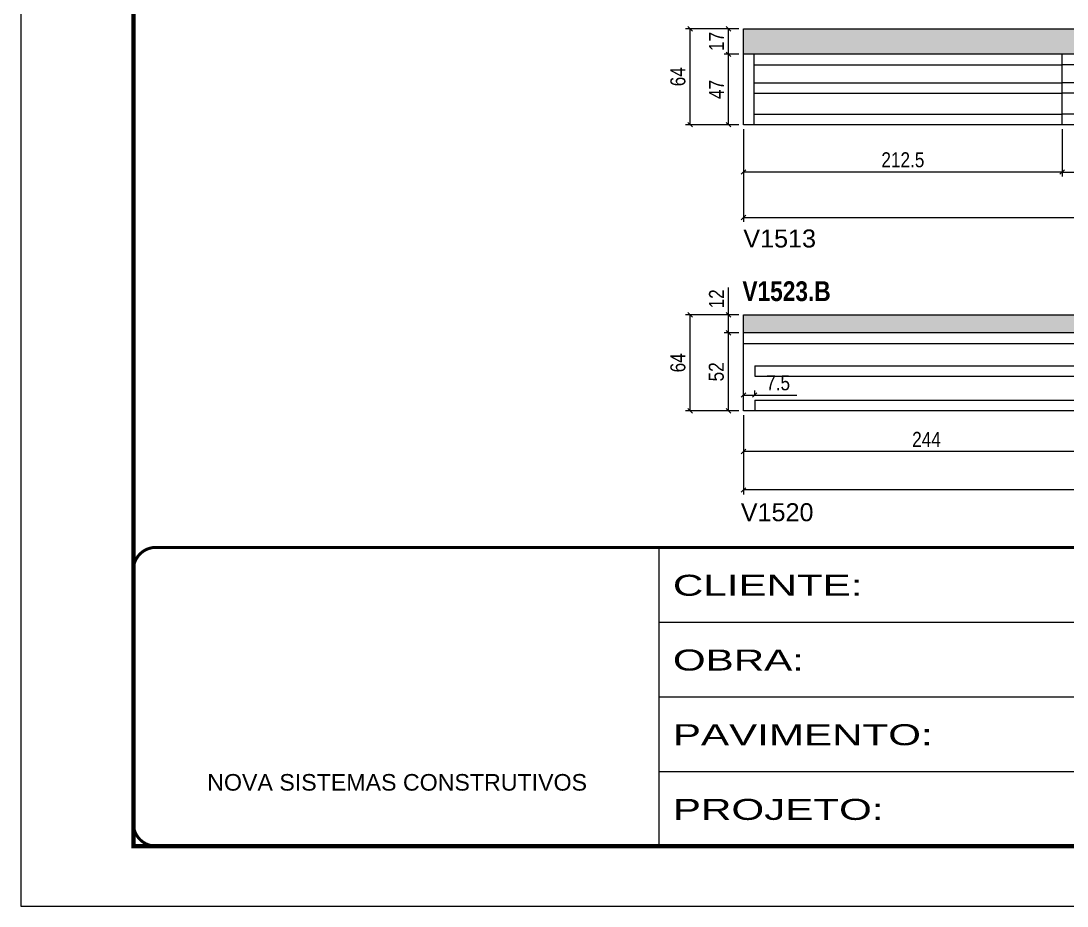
# Model space of a CAD drawing. Extents: x 3309 to 9563, y -2522 to 14608.
# Drawn here: x 6493 to 7190, y 8964 to 9554 of the extents above; entities that cross this region are included whole.
import ezdxf

# ---------------------------------------------------------------- set-up
doc = ezdxf.new("R2010")
doc.units = 0
doc.linetypes.add('CONTINUO', pattern=[0])
doc.linetypes.add('DASHED', pattern=[0.75, 0.5, -0.25])
for name, color, linetype in [('5', 5, 'Continuous'), ('COTA', 241, 'Continuous'), ('NOMENCLATURA', 7, 'Continuous'), ('Painéis', 200, 'Continuous'), ('SARR_2.2x7', 40, 'Continuous')]:
    doc.layers.add(name, color=color, linetype=linetype)
doc.layers.add('Folhas', color=255, linetype='Continuous', lineweight=9)
doc.layers.add('SARRAFO DE PRESSAO', color=251, linetype='DASHED', lineweight=9)
doc.styles.add('ARIAL', font='arial.ttf')
doc.styles.add('COTA TECNICA', font='techl___.ttf', dxfattribs={"height": 10})
doc.styles.get("Standard").update_dxf_attribs({"font": 'arial.ttf'})
doc.styles.add('TECNICA', font='techb___.ttf', dxfattribs={"height": 10})
doc.styles.add('Tecnologia', font='')
doc.styles.get('Tecnologia').set_extended_font_data('Forgotten Futurist')
doc.dimstyles.new('PAINEL', dxfattribs={"dimtxt": 10, "dimasz": 3, "dimexe": 3, "dimexo": 3, "dimgap": 3, "dimtad": 1, "dimdec": 1, "dimzin": 12, "dimdsep": 46, "dimtxsty": 'COTA TECNICA', "dimblk1": 'OBLIQUE', "dimblk2": 'OBLIQUE', "dimsah": 1, "dimcen": 0.9, "dimclrd": 4, "dimclre": 4, "dimclrt": 240, "dimadec": 1, "dimazin": 3, "dimtfac": 1, "dimtdec": 1, "dimtmove": 0, "dimatfit": 3, "dimfxl": 1, "dimtolj": 1, "dimtzin": 12, "dimarcsym": 0})

# ---------------------------------------------------------------- blocks, each defined once
blk = doc.blocks.new('9999999999')
at = {"color": 30, "linetype": 'CONTINUO'}
for p, q in [((98564.56, 34230.21), (98564.56, 34429.45)), ((98564.56, 34379.64), (99583.98, 34379.64)), ((98564.56, 34329.83), (99487.98, 34329.83)), ((98564.56, 34280.02), (99487.98, 34280.02))]:
    blk.add_line(p, q, dxfattribs=at)
at = {"color": 30, "linetype": 'CONTINUO', "const_width": 2}
blk.add_lwpolyline([(99583.98, 34230.21), (99583.98, 34414.45, 0.414214), (99568.98, 34429.45), (98228.98, 34429.45, 0.414214), (98213.98, 34414.45), (98213.98, 34245.21, 0.414214), (98228.98, 34230.21), (99583.98, 34230.21)], format="xyb", dxfattribs=at)
at = {"layer": 'Folhas'}
blk.add_lwpolyline([(98138.98, 34190.21), (99623.98, 34190.21), (99623.98, 35240.21), (98138.98, 35240.21)], close=True, dxfattribs=at)
at = {"layer": 'Folhas', "color": 30, "const_width": 3}
blk.add_lwpolyline([(98213.98, 34230.21), (99583.98, 34230.21), (99583.98, 35200.21), (98213.98, 35200.21)], close=True, dxfattribs=at)
at = {"color": 7, "linetype": 'Continuous', "ltscale": 5, "style": 'ARIAL'}
blk.add_text('NOVA SISTEMAS CONSTRUTIVOS', height=11.0592, dxfattribs=at).set_placement((98263.19, 34267.21))
at = {"layer": 'Folhas', "color": 7, "style": 'Tecnologia', "width": 1.5}
for s, p in [('CLIENTE:', (98573.65, 34397.17)), ('OBRA:', (98573.65, 34347.31)), ('PAVIMENTO:', (98573.65, 34297.5)), ('PROJETO:', (98573.65, 34247.69))]:
    blk.add_text(s, height=14, dxfattribs=at).set_placement(p)
blk = doc.blocks.new('_Oblique')
at = {"color": 0, "linetype": 'ByBlock', "lineweight": -2}
blk.add_line((-0.5, -0.5), (0.5, 0.5), dxfattribs=at)
blk = doc.blocks.new('*D2076')
at = {"layer": 'COTA', "color": 4, "linetype": 'ByBlock', "lineweight": -2, "transparency": 16777216}
for p, q in [((6974.6, 9481.67), (6974.6, 9450.11)), ((7187.1, 9481.67), (7187.1, 9450.11)), ((7187.1, 9453.11), (6974.6, 9453.11))]:
    blk.add_line(p, q, dxfattribs=at)
at = {"layer": 'Defpoints', "color": 0, "linetype": 'ByBlock', "transparency": 16777216}
for p in [(6974.6, 9484.67), (7187.1, 9484.67), (6974.6, 9453.11)]:
    blk.add_point(p, dxfattribs=at)
at = {"layer": 'COTA', "color": 4, "linetype": 'ByBlock', "lineweight": -2, "transparency": 16777216, "xscale": 3, "yscale": 3, "zscale": 3, "rotation": 180}
blk.add_blockref('_Oblique', (6974.6, 9453.11), dxfattribs=at)
at = {"layer": 'COTA', "color": 4, "linetype": 'ByBlock', "lineweight": -2, "transparency": 16777216, "xscale": 3, "yscale": 3, "zscale": 3}
blk.add_blockref('_Oblique', (7187.1, 9453.11), dxfattribs=at)
at = {"layer": 'COTA', "color": 240, "linetype": 'ByBlock', "transparency": 16777216, "insert": (7080.85, 9461.22), "char_height": 10, "attachment_point": 5, "style": 'COTA TECNICA'}
blk.add_mtext('\\A1;212.5', dxfattribs=at)
blk = doc.blocks.new('*D2077')
at = {"layer": 'COTA', "color": 4, "lineweight": -2, "transparency": 16777216}
for p, q in [((7187.1, 9481.67), (7187.1, 9450.11)), ((7431.1, 9481.67), (7431.1, 9450.11)), ((7187.1, 9453.11), (7431.1, 9453.11))]:
    blk.add_line(p, q, dxfattribs=at)
at = {"layer": 'Defpoints', "color": 0, "transparency": 16777216}
for p in [(7187.1, 9484.67, 0), (7431.1, 9484.67, 0), (7431.1, 9453.11)]:
    blk.add_point(p, dxfattribs=at)
at = {"layer": 'COTA', "color": 4, "lineweight": -2, "transparency": 16777216, "xscale": 3, "yscale": 3, "zscale": 3, "rotation": 180}
blk.add_blockref('_Oblique', (7187.1, 9453.11), dxfattribs=at)
at = {"layer": 'COTA', "color": 4, "lineweight": -2, "transparency": 16777216, "xscale": 3, "yscale": 3, "zscale": 3}
blk.add_blockref('_Oblique', (7431.1, 9453.11), dxfattribs=at)
at = {"layer": 'COTA', "color": 240, "transparency": 16777216, "insert": (7309.1, 9461.19), "char_height": 10, "attachment_point": 5, "style": 'COTA TECNICA'}
blk.add_mtext('\\A1;244', dxfattribs=at)
blk = doc.blocks.new('*D2079')
at = {"layer": 'COTA', "color": 4, "lineweight": -2, "transparency": 16777216}
for p, q in [((6971.6, 9531.67), (6961.65, 9531.67)), ((6964.65, 9484.67), (6964.65, 9531.67)), ((6971.6, 9484.67), (6961.65, 9484.67))]:
    blk.add_line(p, q, dxfattribs=at)
at = {"layer": 'Defpoints', "color": 0, "transparency": 16777216}
for p in [(6964.65, 9531.67), (6974.6, 9531.67), (6974.6, 9484.67)]:
    blk.add_point(p, dxfattribs=at)
at = {"layer": 'COTA', "color": 4, "lineweight": -2, "transparency": 16777216, "xscale": 3, "yscale": 3, "zscale": 3}
for p, rotation in [((6964.65, 9531.67), 90), ((6964.65, 9484.67), 270)]:
    blk.add_blockref('_Oblique', p, dxfattribs=dict(at, rotation=rotation))
at = {"layer": 'COTA', "color": 240, "transparency": 16777216, "insert": (6956.58, 9508.17), "char_height": 10, "attachment_point": 5, "rotation": 90, "style": 'COTA TECNICA'}
blk.add_mtext('\\A1;47', dxfattribs=at)
blk = doc.blocks.new('*D2080')
at = {"layer": 'COTA', "color": 4, "lineweight": -2, "transparency": 16777216}
for p, q in [((6971.6, 9548.67), (6961.65, 9548.67)), ((6964.65, 9531.67), (6964.65, 9548.67)), ((6971.6, 9531.67), (6961.65, 9531.67))]:
    blk.add_line(p, q, dxfattribs=at)
at = {"layer": 'Defpoints', "color": 0, "transparency": 16777216}
for p in [(6964.65, 9548.67), (6974.6, 9548.67), (6974.6, 9531.67)]:
    blk.add_point(p, dxfattribs=at)
at = {"layer": 'COTA', "color": 4, "lineweight": -2, "transparency": 16777216, "xscale": 3, "yscale": 3, "zscale": 3}
for p, rotation in [((6964.65, 9548.67), 90), ((6964.65, 9531.67), 270)]:
    blk.add_blockref('_Oblique', p, dxfattribs=dict(at, rotation=rotation))
at = {"layer": 'COTA', "color": 240, "transparency": 16777216, "insert": (6956.58, 9540.17), "char_height": 10, "attachment_point": 5, "rotation": 90, "style": 'COTA TECNICA'}
blk.add_mtext('\\A1;17', dxfattribs=at)
blk = doc.blocks.new('*D2081')
at = {"layer": 'COTA', "color": 4, "lineweight": -2, "transparency": 16777216}
for p, q in [((6971.6, 9548.67), (6936.02, 9548.67)), ((6939.02, 9484.67), (6939.02, 9548.67)), ((6971.6, 9484.67), (6936.02, 9484.67))]:
    blk.add_line(p, q, dxfattribs=at)
at = {"layer": 'Defpoints', "color": 0, "transparency": 16777216}
for p in [(6939.02, 9548.67), (6974.6, 9548.67), (6974.6, 9484.67)]:
    blk.add_point(p, dxfattribs=at)
at = {"layer": 'COTA', "color": 4, "lineweight": -2, "transparency": 16777216, "xscale": 3, "yscale": 3, "zscale": 3}
for p, rotation in [((6939.02, 9548.67), 90), ((6939.02, 9484.67), 270)]:
    blk.add_blockref('_Oblique', p, dxfattribs=dict(at, rotation=rotation))
at = {"layer": 'COTA', "color": 240, "transparency": 16777216, "insert": (6930.92, 9516.67), "char_height": 10, "attachment_point": 5, "rotation": 90, "style": 'COTA TECNICA'}
blk.add_mtext('\\A1;64', dxfattribs=at)
blk = doc.blocks.new('*D2082')
at = {"layer": 'COTA', "color": 4, "lineweight": -2, "transparency": 16777216}
for p, q in [((6974.6, 9481.67), (6974.6, 9419.8)), ((7675.1, 9481.67), (7675.1, 9419.8)), ((6974.6, 9422.8), (7675.1, 9422.8))]:
    blk.add_line(p, q, dxfattribs=at)
at = {"layer": 'Defpoints', "color": 0, "transparency": 16777216}
for p in [(6974.6, 9484.67), (7675.1, 9484.67), (7675.1, 9422.8)]:
    blk.add_point(p, dxfattribs=at)
at = {"layer": 'COTA', "color": 4, "lineweight": -2, "transparency": 16777216, "xscale": 3, "yscale": 3, "zscale": 3, "rotation": 180}
blk.add_blockref('_Oblique', (6974.6, 9422.8), dxfattribs=at)
at = {"layer": 'COTA', "color": 4, "lineweight": -2, "transparency": 16777216, "xscale": 3, "yscale": 3, "zscale": 3}
blk.add_blockref('_Oblique', (7675.1, 9422.8), dxfattribs=at)
at = {"layer": 'COTA', "color": 240, "transparency": 16777216, "insert": (7324.85, 9430.91), "char_height": 10, "attachment_point": 5, "style": 'COTA TECNICA'}
blk.add_mtext('\\A1;700.5', dxfattribs=at)
blk = doc.blocks.new('*D2083')
at = {"layer": 'COTA', "color": 4, "linetype": 'ByBlock', "lineweight": -2, "transparency": 16777216}
for p, q in [((6974.6, 9290.87), (6974.6, 9263.75)), ((7218.6, 9290.87), (7218.6, 9263.75)), ((7218.6, 9266.75), (6974.6, 9266.75))]:
    blk.add_line(p, q, dxfattribs=at)
at = {"layer": 'Defpoints', "color": 0, "linetype": 'ByBlock', "transparency": 16777216}
for p in [(6974.6, 9293.87), (7218.6, 9293.87), (6974.6, 9266.75)]:
    blk.add_point(p, dxfattribs=at)
at = {"layer": 'COTA', "color": 4, "linetype": 'ByBlock', "lineweight": -2, "transparency": 16777216, "xscale": 3, "yscale": 3, "zscale": 3, "rotation": 180}
blk.add_blockref('_Oblique', (6974.6, 9266.75), dxfattribs=at)
at = {"layer": 'COTA', "color": 4, "linetype": 'ByBlock', "lineweight": -2, "transparency": 16777216, "xscale": 3, "yscale": 3, "zscale": 3}
blk.add_blockref('_Oblique', (7218.6, 9266.75), dxfattribs=at)
at = {"layer": 'COTA', "color": 240, "linetype": 'ByBlock', "transparency": 16777216, "insert": (7096.6, 9274.82), "char_height": 10, "attachment_point": 5, "style": 'COTA TECNICA'}
blk.add_mtext('\\A1;244', dxfattribs=at)
blk = doc.blocks.new('*D2086')
at = {"layer": 'COTA', "color": 4, "lineweight": -2, "transparency": 16777216}
for p, q in [((6974.6, 9290.87), (6974.6, 9238.09)), ((7580.6, 9290.87), (7580.6, 9238.09)), ((7580.6, 9241.09), (6974.6, 9241.09))]:
    blk.add_line(p, q, dxfattribs=at)
at = {"layer": 'Defpoints', "color": 0, "transparency": 16777216}
for p in [(6974.6, 9293.87, 0), (7580.6, 9293.87, 0), (6974.6, 9241.09)]:
    blk.add_point(p, dxfattribs=at)
at = {"layer": 'COTA', "color": 4, "lineweight": -2, "transparency": 16777216, "xscale": 3, "yscale": 3, "zscale": 3, "rotation": 180}
blk.add_blockref('_Oblique', (6974.6, 9241.09), dxfattribs=at)
at = {"layer": 'COTA', "color": 4, "lineweight": -2, "transparency": 16777216, "xscale": 3, "yscale": 3, "zscale": 3}
blk.add_blockref('_Oblique', (7580.6, 9241.09), dxfattribs=at)
at = {"layer": 'COTA', "color": 240, "transparency": 16777216, "insert": (7277.6, 9249.2), "char_height": 10, "attachment_point": 5, "style": 'COTA TECNICA'}
blk.add_mtext('\\A1;606', dxfattribs=at)
blk = doc.blocks.new('*D2087')
at = {"layer": 'COTA', "color": 4, "lineweight": -2, "transparency": 16777216}
for p, q in [((6971.6, 9345.87), (6961.65, 9345.87)), ((6964.65, 9293.87), (6964.65, 9345.87)), ((6971.6, 9293.87), (6961.65, 9293.87))]:
    blk.add_line(p, q, dxfattribs=at)
at = {"layer": 'Defpoints', "color": 0, "transparency": 16777216}
for p in [(6964.65, 9345.87), (6974.6, 9345.87), (6974.6, 9293.87)]:
    blk.add_point(p, dxfattribs=at)
at = {"layer": 'COTA', "color": 4, "lineweight": -2, "transparency": 16777216, "xscale": 3, "yscale": 3, "zscale": 3}
for p, rotation in [((6964.65, 9345.87), 90), ((6964.65, 9293.87), 270)]:
    blk.add_blockref('_Oblique', p, dxfattribs=dict(at, rotation=rotation))
at = {"layer": 'COTA', "color": 240, "transparency": 16777216, "insert": (6956.54, 9319.87), "char_height": 10, "attachment_point": 5, "rotation": 90, "style": 'COTA TECNICA'}
blk.add_mtext('\\A1;52', dxfattribs=at)
blk = doc.blocks.new('*D2088')
at = {"layer": 'COTA', "color": 4, "lineweight": -2, "transparency": 16777216}
for p, q in [((6964.65, 9357.87), (6964.65, 9376.19)), ((6971.6, 9357.87), (6961.65, 9357.87)), ((6964.65, 9345.87), (6964.65, 9357.87)), ((6971.6, 9345.87), (6961.65, 9345.87))]:
    blk.add_line(p, q, dxfattribs=at)
at = {"layer": 'Defpoints', "color": 0, "transparency": 16777216}
for p in [(6964.65, 9357.87), (6974.6, 9357.87), (6974.6, 9345.87)]:
    blk.add_point(p, dxfattribs=at)
at = {"layer": 'COTA', "color": 4, "lineweight": -2, "transparency": 16777216, "xscale": 3, "yscale": 3, "zscale": 3}
for p, rotation in [((6964.65, 9357.87), 90), ((6964.65, 9345.87), 270)]:
    blk.add_blockref('_Oblique', p, dxfattribs=dict(at, rotation=rotation))
at = {"layer": 'COTA', "color": 240, "transparency": 16777216, "insert": (6956.59, 9368.53), "char_height": 10, "attachment_point": 5, "rotation": 90, "style": 'COTA TECNICA'}
blk.add_mtext('\\A1;12', dxfattribs=at)
blk = doc.blocks.new('*D2089')
at = {"layer": 'COTA', "color": 4, "lineweight": -2, "transparency": 16777216}
for p, q in [((6971.6, 9357.87), (6936.02, 9357.87)), ((6939.02, 9293.87), (6939.02, 9357.87)), ((6971.6, 9293.87), (6936.02, 9293.87))]:
    blk.add_line(p, q, dxfattribs=at)
at = {"layer": 'Defpoints', "color": 0, "transparency": 16777216}
for p in [(6939.02, 9357.87), (6974.6, 9357.87), (6974.6, 9293.87)]:
    blk.add_point(p, dxfattribs=at)
at = {"layer": 'COTA', "color": 4, "lineweight": -2, "transparency": 16777216, "xscale": 3, "yscale": 3, "zscale": 3}
for p, rotation in [((6939.02, 9357.87), 90), ((6939.02, 9293.87), 270)]:
    blk.add_blockref('_Oblique', p, dxfattribs=dict(at, rotation=rotation))
at = {"layer": 'COTA', "color": 240, "transparency": 16777216, "insert": (6930.92, 9325.87), "char_height": 10, "attachment_point": 5, "rotation": 90, "style": 'COTA TECNICA'}
blk.add_mtext('\\A1;64', dxfattribs=at)
blk = doc.blocks.new('*D2090')
at = {"layer": 'COTA', "color": 4, "lineweight": -2, "transparency": 16777216}
for p, q in [((6974.6, 9296.87), (6974.6, 9307.38)), ((6974.6, 9304.38), (6982.1, 9304.38)), ((6982.1, 9303.87), (6982.1, 9307.38)), ((6982.1, 9304.38), (7010.26, 9304.38))]:
    blk.add_line(p, q, dxfattribs=at)
at = {"layer": 'Defpoints', "color": 0, "transparency": 16777216}
for p in [(6982.1, 9304.38), (6982.1, 9300.87), (6974.6, 9293.87)]:
    blk.add_point(p, dxfattribs=at)
at = {"layer": 'COTA', "color": 4, "lineweight": -2, "transparency": 16777216, "xscale": 3, "yscale": 3, "zscale": 3, "rotation": 180}
blk.add_blockref('_Oblique', (6974.6, 9304.38), dxfattribs=at)
at = {"layer": 'COTA', "color": 4, "lineweight": -2, "transparency": 16777216, "xscale": 3, "yscale": 3, "zscale": 3}
blk.add_blockref('_Oblique', (6982.1, 9304.38), dxfattribs=at)
at = {"layer": 'COTA', "color": 240, "transparency": 16777216, "insert": (6997.68, 9312.49), "char_height": 10, "attachment_point": 5, "style": 'COTA TECNICA'}
blk.add_mtext('\\A1;7.5', dxfattribs=at)

msp = doc.modelspace()

# ---------------------------------------------------------------- hatches: boundary and pattern name
at = {"layer": 'COTA'}
h = msp.add_hatch(dxfattribs=at)
h.set_pattern_fill('AR-CONC', color=256, scale=0.03)
h.set_pattern_definition([(50, (-62.5, -2248.043), (5.46554, -0.4781726), [0.5715, -6.2865]), (355, (-62.5, -2248.043), (-1.0573026, 5.7317054), [0.4572, -5.0292175]), (100.451445, (-62.0445, -2248.083), (4.4082374, 5.2535326), [0.4857003, -5.3427073]), (46.1842, (-62.5, -2246.519), (8.1323712, -1.2612698), [0.85725, -9.42975]), (96.63556, (-61.822, -2246.624), (7.122124, 7.4227837), [0.7285507, -8.014068]), (351.18415, (-62.5, -2246.519), (7.122124, 7.4227837), [0.685799, -7.543792]), (21, (-61.738, -2246.9), (4.5484317, -3.067956), [0.5715, -6.2865]), (326, (-61.738, -2246.9), (1.8540609, 5.525639), [0.4572, -5.0292]), (71.451445, (-61.359, -2247.1556), (6.4024926, 2.457683), [0.4857003, -5.3426981]), (37.5, (-62.5, -2248.043), (0.0926581, 2.53665117), [0, -4.96824, 0, -5.1054, 0, -5.04825]), (7.5, (-62.5, -2248.043), (2.0045899, 3.00541724), [0, -2.91084, 0, -4.85394, 0, -1.92405]), (327.5, (-64.1993, -2248.043), (4.06771786, -0.17186232), [0, -1.905, 0, -5.9436, 0, -7.8867]), (317.5, (-64.9613, -2248.043), (4.4438754, 0.7627947), [0, -2.4765, 0, -3.94716, 0, -5.6007])])
h.paths.add_polyline_path([(7675.1, 9531.67), (7675.1, 9548.67), (6974.6, 9548.67), (6974.6, 9531.67)])
h = msp.add_hatch(dxfattribs=at)
h.set_pattern_fill('AR-CONC', color=256, scale=0.03)
h.set_pattern_definition([(50, (0, -374.456), (5.46554, -0.4781726), [0.5715, -6.2865]), (355, (0, -374.456), (-1.0573026, 5.7317054), [0.4572, -5.0292175]), (100.451445, (0.4555, -374.496), (4.4082374, 5.2535326), [0.4857003, -5.3427073]), (46.1842, (0, -372.932), (8.1323712, -1.26127), [0.85725, -9.42975]), (96.63556, (0.678, -373.037), (7.122124, 7.4227837), [0.7285507, -8.014068]), (351.18415, (0, -372.932), (7.122124, 7.422784), [0.685799, -7.543792]), (21, (0.762, -373.313), (4.5484317, -3.067956), [0.5715, -6.2865]), (326, (0.762, -373.313), (1.8540609, 5.525639), [0.4572, -5.0292]), (71.451445, (1.141, -373.569), (6.4024926, 2.457683), [0.4857003, -5.3426981]), (37.5, (0, -374.4561), (0.0926581, 2.53665117), [0, -4.96824, 0, -5.1054, 0, -5.04825]), (7.5, (0, -374.4561), (2.0045899, 3.00541724), [0, -2.91084, 0, -4.85394, 0, -1.92405]), (327.5, (-1.6993, -374.4561), (4.06771786, -0.17186232), [0, -1.905, 0, -5.9436, 0, -7.8867]), (317.5, (-2.4613, -374.456), (4.4438754, 0.7627947), [0, -2.4765, 0, -3.94716, 0, -5.6007])])
h.paths.add_polyline_path([(6974.6, 9357.87), (6974.6, 9345.87), (7580.6, 9345.87), (7580.6, 9357.87)])

# ---------------------------------------------------------------- linework, layer by layer
for p, q in [((6974.6, 9531.67), (6974.6, 9548.67)), ((6974.6, 9548.67), (7675.1, 9548.67)), ((6974.6, 9345.87), (6974.6, 9357.87)), ((6974.6, 9357.87), (7580.6, 9357.87))]:
    msp.add_line(p, q, dxfattribs=at)
at = {"layer": 'Painéis', "linetype": 'ByBlock'}
for p, q in [((7675.1, 9531.67), (6974.6, 9531.67)), ((6974.6, 9484.67), (6974.6, 9531.67)), ((7187.1, 9484.67), (7187.1, 9531.67)), ((7675.1, 9484.67), (6974.6, 9484.67)), ((7580.6, 9345.87), (6974.6, 9345.87)), ((6974.6, 9293.87), (6974.6, 9345.87)), ((7580.6, 9293.87), (6974.6, 9293.87))]:
    msp.add_line(p, q, dxfattribs=at)
at = {"layer": 'SARR_2.2x7', "linetype": 'Continuous'}
for p, q in [((6981.6, 9531.67), (6981.6, 9484.67)), ((6981.6, 9524.67), (7187.1, 9524.67)), ((7431.1, 9524.67), (7187.1, 9524.67)), ((6981.6, 9512.69), (7187.1, 9512.69)), ((7431.1, 9512.69), (7187.1, 9512.69)), ((6981.6, 9505.69), (7187.1, 9505.69)), ((7431.1, 9505.69), (7187.1, 9505.69)), ((6981.6, 9491.67), (7187.1, 9491.67)), ((7431.1, 9491.67), (7187.1, 9491.67)), ((6974.6, 9338.87), (7218.6, 9338.87)), ((6982.1, 9323.89), (6982.1, 9316.89)), ((6982.1, 9323.89), (7218.6, 9323.89)), ((6982.1, 9316.89), (7218.6, 9316.89)), ((6982.1, 9300.87), (7218.6, 9300.87)), ((6982.1, 9300.87), (6982.1, 9293.87))]:
    msp.add_line(p, q, dxfattribs=at)

# ---------------------------------------------------------------- block references
at = {"layer": 'SARRAFO DE PRESSAO', "color": 6, "linetype": 'ByBlock'}
msp.add_blockref('9999999999', (-91646.11, -25226.65), dxfattribs=at)

# ---------------------------------------------------------------- texts
at = {"layer": '5', "linetype": 'Continuous'}
for s, p in [('V1513', (6974.49, 9402.79)), ('V1520', (6972.81, 9220.25))]:
    msp.add_text(s, height=12, rotation=0.00004, dxfattribs=at).set_placement(p)
at = {"layer": 'NOMENCLATURA', "style": 'TECNICA'}
msp.add_text('V1523.B', height=13.2, dxfattribs=at).set_placement((6973.89, 9367.06))

# ---------------------------------------------------------------- dimensions: what is measured, and where the dimension line sits
at = {"layer": 'COTA'}
for base, p1, p2, picture, middle in [((6939.02, 9548.67), (6974.6, 9484.67), (6974.6, 9548.67), '*D2081', (6930.92, 9516.67)), ((6964.65, 9548.67), (6974.6, 9531.67), (6974.6, 9548.67), '*D2080', (6956.58, 9540.17)), ((6964.65, 9531.67), (6974.6, 9484.67), (6974.6, 9531.67), '*D2079', (6956.58, 9508.17)), ((6964.65, 9357.87), (6974.6, 9345.87), (6974.6, 9357.87), '*D2088', (6956.59, 9368.53)), ((6939.02, 9357.87), (6974.6, 9293.87), (6974.6, 9357.87), '*D2089', (6930.92, 9325.87)), ((6964.65, 9345.87), (6974.6, 9293.87), (6974.6, 9345.87), '*D2087', (6956.54, 9319.87))]:
    dim = msp.add_linear_dim(base=base, p1=p1, p2=p2, angle=90, dimstyle='PAINEL', dxfattribs=at)
    dim.commit()
    dim.dimension.update_dxf_attribs({"geometry": picture, "text_midpoint": middle})
at = {"layer": 'COTA', "linetype": 'ByBlock'}
for base, p1, p2, picture, middle in [((6974.6, 9453.11), (7187.1, 9484.67), (6974.6, 9484.67), '*D2076', (7080.85, 9461.22)), ((6974.6, 9266.75), (7218.6, 9293.87), (6974.6, 9293.87), '*D2083', (7096.6, 9274.82))]:
    dim = msp.add_linear_dim(base=base, p1=p1, p2=p2, angle=180, dimstyle='PAINEL', override={"dimtmove": 1}, dxfattribs=at)
    dim.commit()
    dim.dimension.update_dxf_attribs({"geometry": picture, "text_midpoint": middle})
at = {"layer": 'COTA'}
for base, p1, p2, picture, middle in [((7675.1, 9422.8), (6974.6, 9484.67), (7675.1, 9484.67), '*D2082', (7324.85, 9430.91)), ((7431.1, 9453.11, 0), (7187.1, 9484.67), (7431.1, 9484.67), '*D2077', (7309.1, 9461.19, 0)), ((6982.1, 9304.38), (6974.6, 9293.87), (6982.1, 9300.87), '*D2090', (6997.68, 9312.49)), ((6974.6, 9241.09, 0), (7580.6, 9293.87), (6974.6, 9293.87), '*D2086', (7277.6, 9249.2, 0))]:
    dim = msp.add_linear_dim(base=base, p1=p1, p2=p2, dimstyle='PAINEL', dxfattribs=at)
    dim.commit()
    dim.dimension.update_dxf_attribs({"geometry": picture, "text_midpoint": middle})

doc.saveas('drawing.dxf')
